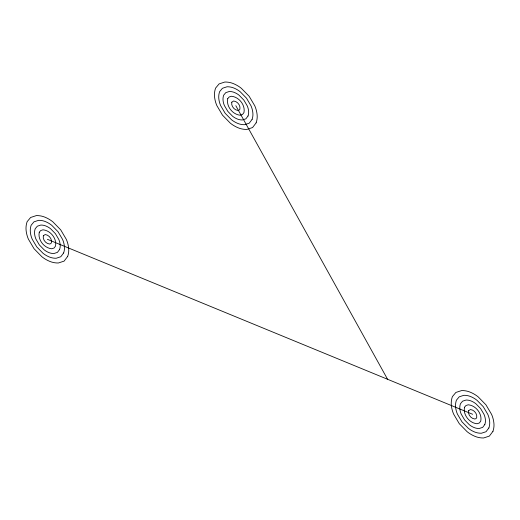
<?xml version="1.0" encoding="UTF-8"?>
<svg xmlns="http://www.w3.org/2000/svg" width="520" height="520" viewBox="0 0 520 520"><rect width="100%" height="100%" fill="white"/><g stroke="black" fill="none" stroke-linecap="round" stroke-linejoin="round"><path stroke-width="0.78" d="M47.379 239.291L472.628 414.271M235.833 105.729L387.582 379.275M39.273 232.239C37.577 239.817 44.168 248.112 51.779 248.768L54.074 248.014L55.504 246.129C57.083 238.615 50.511 230.458 42.978 229.808L40.684 230.561L39.273 232.239M43.329 235.768C42.477 239.551 45.773 243.705 49.575 244.03L50.726 243.653L51.441 242.71C52.234 238.953 48.945 234.871 45.175 234.546L43.329 235.768M227.728 98.683C226.031 106.262 232.622 114.556 240.233 115.213L242.528 114.459L243.958 112.573C245.537 105.059 238.966 96.895 231.433 96.252L229.138 96.999L227.728 98.683M231.784 102.206C230.932 105.995 234.228 110.142 238.03 110.468L239.181 110.091L239.895 109.148C240.689 105.391 237.4 101.309 233.63 100.991L231.784 102.206M464.529 407.225C462.826 414.798 469.417 423.098 477.029 423.748L479.329 423L480.753 421.109C482.339 413.601 475.761 405.438 468.228 404.788L465.933 405.541L464.529 407.225M468.579 410.748C467.727 414.538 471.022 418.685 474.832 419.01L475.976 418.632L476.691 417.69C477.484 413.933 474.195 409.851 470.431 409.532L468.579 410.748M59.566 249.548L57.427 252.382L53.983 253.513A12.5 11.921 -9.7 0 1 48.828 252.551A19.578 18.668 -9.7 0 1 44.07 249.75L39.384 244.953L36.004 239.233A19.578 18.668 -9.7 0 1 34.619 234.039A13.273 12.655 -9.7 0 1 35.224 228.716L37.33 226.2L40.774 225.069A12.5 11.921 -9.7 0 1 45.929 226.025A19.578 18.668 -9.7 0 1 50.687 228.833L55.373 233.623L58.754 239.343A19.578 18.668 -9.7 0 1 60.138 244.536A12.5 11.921 -9.7 0 1 59.566 249.548M63.629 252.974L60.775 256.744L56.18 258.252A16.666 15.893 -9.7 0 1 49.309 256.971A26.104 24.895 -9.7 0 1 42.971 253.233L36.719 246.844L32.214 239.219A26.104 24.895 -9.7 0 1 30.368 232.291A17.693 16.874 -9.7 0 1 31.174 225.192L33.982 221.839L38.578 220.331A16.666 15.893 -9.7 0 1 45.441 221.605A26.104 24.895 -9.7 0 1 51.786 225.342L58.039 231.732L62.543 239.363A26.104 24.895 -9.7 0 1 64.389 246.292A16.666 15.893 -9.7 0 1 63.629 252.974M67.691 256.392L64.123 261.105L58.383 262.99A20.832 19.87 -9.7 0 1 49.797 261.391A32.623 31.116 -9.7 0 1 41.867 256.718L34.053 248.736L28.424 239.2A32.623 31.116 -9.7 0 1 26.117 230.542A22.12 21.099 -9.7 0 1 27.124 221.669L30.635 217.471L36.374 215.586A20.832 19.87 -9.7 0 1 44.961 217.185A32.623 31.116 -9.7 0 1 52.891 221.858L60.704 229.847L66.332 239.382A32.623 31.116 -9.7 0 1 68.64 248.04A20.832 19.87 -9.7 0 1 67.691 256.392M248.02 115.992L245.882 118.82L242.437 119.951A12.5 11.921 -9.7 0 1 237.283 118.995A19.578 18.668 -9.7 0 1 232.525 116.188L227.838 111.397L224.458 105.677A19.578 18.668 -9.7 0 1 223.073 100.477A13.273 12.655 -9.7 0 1 223.678 95.16L225.784 92.638L229.229 91.507A12.5 11.921 -9.7 0 1 234.383 92.469A19.578 18.668 -9.7 0 1 239.142 95.27L243.828 100.061L247.208 105.781A19.578 18.668 -9.7 0 1 248.593 110.981A12.5 11.921 -9.7 0 1 248.02 115.992M252.083 119.412L249.23 123.181L244.634 124.69A16.666 15.893 -9.7 0 1 237.764 123.416A26.104 24.895 -9.7 0 1 231.426 119.672L225.173 113.282L220.669 105.658A26.104 24.895 -9.7 0 1 218.822 98.728A17.693 16.874 -9.7 0 1 219.629 91.637L222.436 88.276L227.032 86.769A16.666 15.893 -9.7 0 1 233.896 88.042A26.104 24.895 -9.7 0 1 240.24 91.787L246.493 98.176L250.998 105.801A26.104 24.895 -9.7 0 1 252.844 112.73A16.666 15.893 -9.7 0 1 252.083 119.412M256.146 122.831L252.577 127.549L246.838 129.428A20.832 19.87 -9.7 0 1 238.251 127.835A32.623 31.116 -9.7 0 1 230.321 123.162L222.508 115.174L216.879 105.638A32.623 31.116 -9.7 0 1 214.572 96.98A22.12 21.099 -9.7 0 1 215.579 88.108L219.089 83.915L224.828 82.03A20.832 19.87 -9.7 0 1 233.415 83.623A32.623 31.116 -9.7 0 1 241.345 88.302L249.158 96.284L254.787 105.82A32.623 31.116 -9.7 0 1 257.094 114.478A20.832 19.87 -9.7 0 1 256.146 122.831M484.816 424.535L482.677 427.362L479.232 428.493A12.5 11.921 -9.7 0 1 474.078 427.531A19.578 18.668 -9.7 0 1 469.326 424.729L464.633 419.939L461.253 414.219A19.578 18.668 -9.7 0 1 459.869 409.019A13.273 12.655 -9.7 0 1 460.473 403.702L462.585 401.18L466.031 400.049A12.5 11.921 -9.7 0 1 471.178 401.005A19.578 18.668 -9.7 0 1 475.937 403.812L480.623 408.603L484.003 414.323A19.578 18.668 -9.7 0 1 485.387 419.523A12.5 11.921 -9.7 0 1 484.816 424.535M488.878 427.954L486.025 431.724L481.429 433.231A16.666 15.893 -9.7 0 1 474.565 431.957A26.104 24.895 -9.7 0 1 468.221 428.214L461.968 421.824L457.464 414.2A26.104 24.895 -9.7 0 1 455.618 407.271A17.693 16.874 -9.7 0 1 456.424 400.173L459.231 396.819L463.827 395.31A16.666 15.893 -9.7 0 1 470.697 396.584A26.104 24.895 -9.7 0 1 477.035 400.329L483.288 406.718L487.793 414.343A26.104 24.895 -9.7 0 1 489.638 421.272A16.666 15.893 -9.7 0 1 488.878 427.954M492.941 431.373L489.372 436.085L483.632 437.97A20.832 19.87 -9.7 0 1 475.046 436.378A32.623 31.116 -9.7 0 1 467.116 431.697L459.303 423.716L453.674 414.18A32.623 31.116 -9.7 0 1 451.366 405.522A22.12 21.099 -9.7 0 1 452.374 396.65L455.884 392.45L461.624 390.572A20.832 19.87 -9.7 0 1 470.21 392.165A32.623 31.116 -9.7 0 1 478.14 396.838L485.953 404.826L491.582 414.362A32.623 31.116 -9.7 0 1 493.89 423.02A20.832 19.87 -9.7 0 1 492.941 431.373"/></g></svg>
